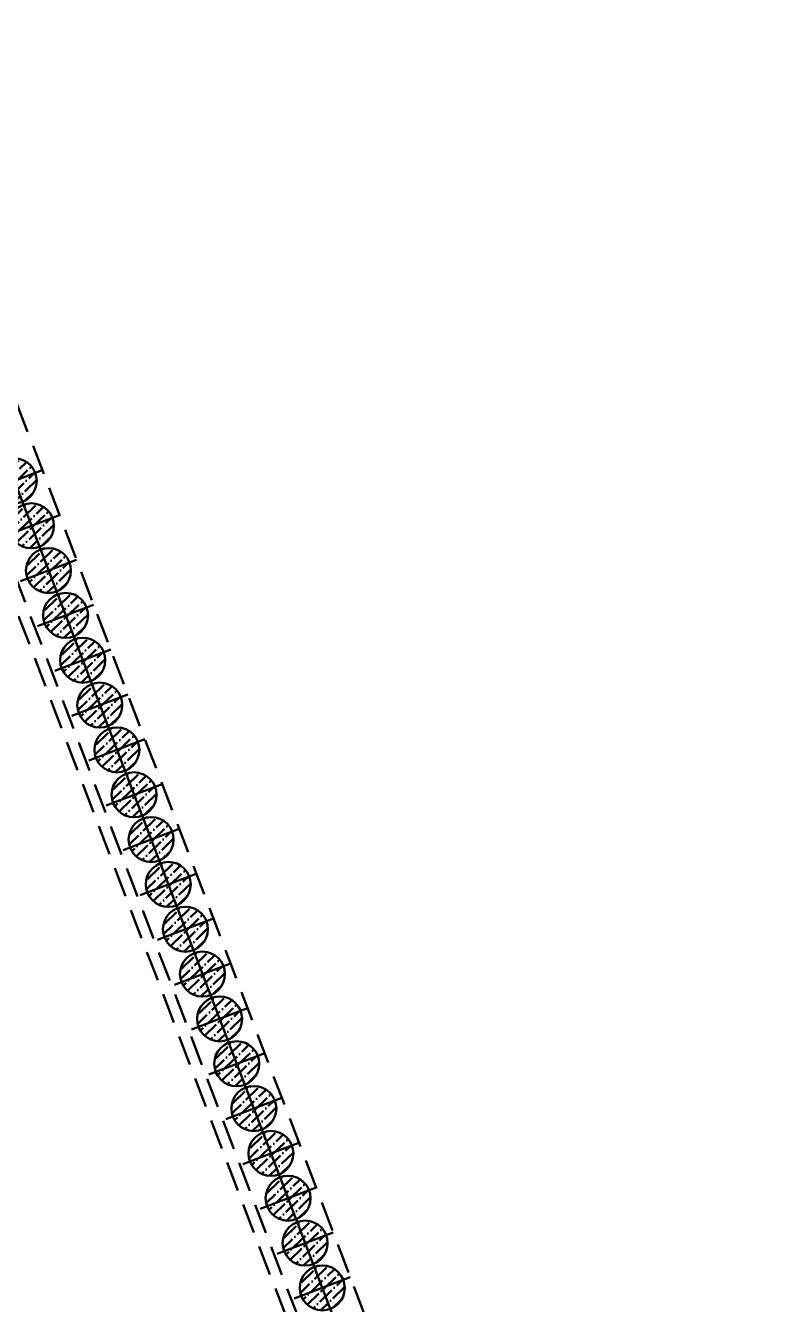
# Model space of a CAD drawing. Extents: x 9773 to 10136, y 10676 to 11757.
# Drawn here: x 9972.67 to 9997.4, y 11112.18 to 11154.82 of the extents above; entities that cross this region are included whole.
import ezdxf

# ---------------------------------------------------------------- set-up
doc = ezdxf.new("R2010")
doc.units = 0
for name, pattern in [('CONTI', [0]), ('DASHDOT', [1, 0.5, -0.25, 0, -0.25]), ('DASHEDX2', [1.5, 1, -0.5])]:
    doc.linetypes.add(name, pattern=pattern)
for name, color, linetype, lineweight in [('HATCH', 8, 'Continuous', 0), ('OSI', 3, 'DASHDOT', 9), ('SIZE', 142, 'Continuous', 9), ('Подпорные стены', 171, 'Continuous', 50), ('ПС', 5, 'Continuous', 40)]:
    doc.layers.add(name, color=color, linetype=linetype, lineweight=lineweight)
doc.layers.add('PILE_HID', color=40, linetype='CONTI')
pattern_1 = [(44.0688415, (-177.5175, 160.91177), (0.1248735983, 0.430202308), [0.555625, -0.111125, 0, -0.111125])]
pattern_2 = [(44.0688415, (-178.08804, 162.40658), (0.1248735983, 0.430202308), [0.555625, -0.111125, 0, -0.111125])]
pattern_3 = [(44.0688415, (-178.6586, 163.9014), (0.1248735983, 0.430202308), [0.555625, -0.111125, 0, -0.111125])]
pattern_4 = [(44.0688415, (-179.22915, 165.3962), (0.1248735983, 0.430202308), [0.555625, -0.111125, 0, -0.111125])]
pattern_5 = [(44.0688415, (-179.7997, 166.89102), (0.1248735983, 0.430202308), [0.555625, -0.111125, 0, -0.111125])]
pattern_6 = [(44.0688415, (-180.37025, 168.38584), (0.1248735983, 0.430202308), [0.555625, -0.111125, 0, -0.111125])]
pattern_7 = [(44.0688415, (-180.9408, 169.88065), (0.1248735983, 0.430202308), [0.555625, -0.111125, 0, -0.111125])]
pattern_8 = [(44.0688415, (-181.51136, 171.37547), (0.1248735983, 0.430202308), [0.555625, -0.111125, 0, -0.111125])]
pattern_9 = [(44.0688415, (-182.08191, 172.87028), (0.1248735983, 0.430202308), [0.555625, -0.111125, 0, -0.111125])]
pattern_10 = [(44.0688415, (-182.65247, 174.3651), (0.1248735983, 0.430202308), [0.555625, -0.111125, 0, -0.111125])]
pattern_11 = [(44.0688415, (-183.22302, 175.8599), (0.1248735983, 0.430202308), [0.555625, -0.111125, 0, -0.111125])]
pattern_12 = [(44.0688415, (-183.79357, 177.35472), (0.1248735983, 0.430202308), [0.555625, -0.111125, 0, -0.111125])]
pattern_13 = [(44.0688415, (-184.36412, 178.84954), (0.1248735983, 0.430202308), [0.555625, -0.111125, 0, -0.111125])]
pattern_14 = [(44.0688415, (-184.93468, 180.34435), (0.1248735983, 0.430202308), [0.555625, -0.111125, 0, -0.111125])]
pattern_15 = [(44.0688415, (-185.50523, 181.83916), (0.1248735983, 0.430202308), [0.555625, -0.111125, 0, -0.111125])]
pattern_16 = [(44.0688415, (-186.07578, 183.33398), (0.1248735983, 0.430202308), [0.555625, -0.111125, 0, -0.111125])]
pattern_17 = [(44.0688415, (-186.64634, 184.8288), (0.1248735983, 0.430202308), [0.555625, -0.111125, 0, -0.111125])]
pattern_18 = [(44.0688415, (-187.2169, 186.3236), (0.1248735983, 0.430202308), [0.555625, -0.111125, 0, -0.111125])]
pattern_19 = [(44.0688415, (-187.78744, 187.81842), (0.1248735983, 0.430202308), [0.555625, -0.111125, 0, -0.111125])]

# ---------------------------------------------------------------- blocks, each defined once
blk = doc.blocks.new('45245242')
at = {"layer": 'HATCH', "lineweight": 50}
h = blk.add_hatch(dxfattribs=at)
h.set_pattern_fill('ANSI36', color=5, scale=0.07, angle=-0.9312)
h.set_pattern_definition(pattern_19)
h.paths.add_polyline_path([(9972.021, 11140.341, 0.306578), (9971.538, 11139.652, 0.095507), (9971.587, 11139.373), (9972.288, 11139.64)])
h.paths.add_polyline_path([(9972.021, 11140.341), (9972.288, 11139.64), (9972.989, 11139.908, 0.414214)])
h.paths.add_polyline_path([(9973.038, 11139.628, 0.095507), (9972.989, 11139.908), (9972.288, 11139.64), (9972.556, 11138.939, 0.306578)])
h.paths.add_polyline_path([(9972.288, 11139.64), (9971.587, 11139.373, 0.414214), (9972.556, 11138.939)])
h = blk.add_hatch(dxfattribs=at)
h.set_pattern_fill('ANSI36', color=5, scale=0.07, angle=-0.9312)
h.set_pattern_definition(pattern_18)
h.paths.add_polyline_path([(9972.591, 11138.846, 0.306578), (9972.109, 11138.158, 0.095507), (9972.158, 11137.878), (9972.859, 11138.145)])
h.paths.add_polyline_path([(9972.591, 11138.846), (9972.859, 11138.145), (9973.559, 11138.413, 0.414214)])
h.paths.add_polyline_path([(9973.609, 11138.133, 0.095507), (9973.559, 11138.413), (9972.859, 11138.145), (9973.126, 11137.445, 0.306578)])
h.paths.add_polyline_path([(9972.859, 11138.145), (9972.158, 11137.878, 0.414214), (9973.126, 11137.445)])
h = blk.add_hatch(dxfattribs=at)
h.set_pattern_fill('ANSI36', color=5, scale=0.07, angle=-0.9312)
h.set_pattern_definition(pattern_17)
h.paths.add_polyline_path([(9973.162, 11137.351, 0.306578), (9972.679, 11136.663, 0.095507), (9972.728, 11136.383), (9973.429, 11136.651)])
h.paths.add_polyline_path([(9973.162, 11137.351), (9973.429, 11136.651), (9974.13, 11136.918, 0.414214)])
h.paths.add_polyline_path([(9974.179, 11136.638, 0.095507), (9974.13, 11136.918), (9973.429, 11136.651), (9973.697, 11135.95, 0.306578)])
h.paths.add_polyline_path([(9973.429, 11136.651), (9972.728, 11136.383, 0.414214), (9973.697, 11135.95)])
h = blk.add_hatch(dxfattribs=at)
h.set_pattern_fill('ANSI36', color=5, scale=0.07, angle=-0.9312)
h.set_pattern_definition(pattern_16)
h.paths.add_polyline_path([(9973.732, 11135.856, 0.306578), (9973.25, 11135.168, 0.095507), (9973.299, 11134.888), (9974, 11135.156)])
h.paths.add_polyline_path([(9973.732, 11135.856), (9974, 11135.156), (9974.7, 11135.423, 0.414214)])
h.paths.add_polyline_path([(9974.75, 11135.144, 0.095507), (9974.7, 11135.423), (9974, 11135.156), (9974.267, 11134.455, 0.306578)])
h.paths.add_polyline_path([(9974, 11135.156), (9973.299, 11134.888, 0.414214), (9974.267, 11134.455)])
h = blk.add_hatch(dxfattribs=at)
h.set_pattern_fill('ANSI36', color=5, scale=0.07, angle=-0.9312)
h.set_pattern_definition(pattern_15)
h.paths.add_polyline_path([(9974.303, 11134.362, 0.306578), (9973.82, 11133.673, 0.095507), (9973.87, 11133.393), (9974.57, 11133.661)])
h.paths.add_polyline_path([(9974.303, 11134.362), (9974.57, 11133.661), (9975.271, 11133.928, 0.414214)])
h.paths.add_polyline_path([(9975.32, 11133.649, 0.095507), (9975.271, 11133.928), (9974.57, 11133.661), (9974.838, 11132.96, 0.306578)])
h.paths.add_polyline_path([(9974.57, 11133.661), (9973.87, 11133.393, 0.414214), (9974.838, 11132.96)])
h = blk.add_hatch(dxfattribs=at)
h.set_pattern_fill('ANSI36', color=5, scale=0.07, angle=-0.9312)
h.set_pattern_definition(pattern_14)
h.paths.add_polyline_path([(9974.873, 11132.867, 0.306578), (9974.391, 11132.178, 0.095507), (9974.44, 11131.899), (9975.141, 11132.166)])
h.paths.add_polyline_path([(9974.873, 11132.867), (9975.141, 11132.166), (9975.842, 11132.434, 0.414214)])
h.paths.add_polyline_path([(9975.891, 11132.154, 0.095507), (9975.842, 11132.434), (9975.141, 11132.166), (9975.408, 11131.465, 0.306578)])
h.paths.add_polyline_path([(9975.141, 11132.166), (9974.44, 11131.899, 0.414214), (9975.408, 11131.465)])
h = blk.add_hatch(dxfattribs=at)
h.set_pattern_fill('ANSI36', color=5, scale=0.07, angle=-0.9312)
h.set_pattern_definition(pattern_13)
h.paths.add_polyline_path([(9975.444, 11131.372, 0.306578), (9974.961, 11130.683, 0.095507), (9975.011, 11130.404), (9975.711, 11130.671)])
h.paths.add_polyline_path([(9975.444, 11131.372), (9975.711, 11130.671), (9976.412, 11130.939, 0.414214)])
h.paths.add_polyline_path([(9976.461, 11130.659, 0.095507), (9976.412, 11130.939), (9975.711, 11130.671), (9975.979, 11129.971, 0.306578)])
h.paths.add_polyline_path([(9975.711, 11130.671), (9975.011, 11130.404, 0.414214), (9975.979, 11129.971)])
h = blk.add_hatch(dxfattribs=at)
h.set_pattern_fill('ANSI36', color=5, scale=0.07, angle=-0.9312)
h.set_pattern_definition(pattern_12)
h.paths.add_polyline_path([(9976.014, 11129.877, 0.306578), (9975.532, 11129.189, 0.095507), (9975.581, 11128.909), (9976.282, 11129.176)])
h.paths.add_polyline_path([(9976.014, 11129.877), (9976.282, 11129.176), (9976.983, 11129.444, 0.414214)])
h.paths.add_polyline_path([(9977.032, 11129.164, 0.095507), (9976.983, 11129.444), (9976.282, 11129.176), (9976.549, 11128.476, 0.306578)])
h.paths.add_polyline_path([(9976.282, 11129.176), (9975.581, 11128.909, 0.414214), (9976.549, 11128.476)])
h = blk.add_hatch(dxfattribs=at)
h.set_pattern_fill('ANSI36', color=5, scale=0.07, angle=-0.9312)
h.set_pattern_definition(pattern_11)
h.paths.add_polyline_path([(9976.585, 11128.382, 0.306578), (9976.103, 11127.694, 0.095507), (9976.152, 11127.414), (9976.852, 11127.682)])
h.paths.add_polyline_path([(9976.585, 11128.382), (9976.852, 11127.682), (9977.553, 11127.949, 0.414214)])
h.paths.add_polyline_path([(9977.602, 11127.669, 0.095507), (9977.553, 11127.949), (9976.852, 11127.682), (9977.12, 11126.981, 0.306578)])
h.paths.add_polyline_path([(9976.852, 11127.682), (9976.152, 11127.414, 0.414214), (9977.12, 11126.981)])
h = blk.add_hatch(dxfattribs=at)
h.set_pattern_fill('ANSI36', color=5, scale=0.07, angle=-0.9312)
h.set_pattern_definition(pattern_10)
h.paths.add_polyline_path([(9977.156, 11126.888, 0.306578), (9976.673, 11126.199, 0.095507), (9976.722, 11125.919), (9977.423, 11126.187)])
h.paths.add_polyline_path([(9977.156, 11126.888), (9977.423, 11126.187), (9978.124, 11126.454, 0.414214)])
h.paths.add_polyline_path([(9978.173, 11126.175, 0.095507), (9978.124, 11126.454), (9977.423, 11126.187), (9977.69, 11125.486, 0.306578)])
h.paths.add_polyline_path([(9977.423, 11126.187), (9976.722, 11125.919, 0.414214), (9977.69, 11125.486)])
h = blk.add_hatch(dxfattribs=at)
h.set_pattern_fill('ANSI36', color=5, scale=0.07, angle=-0.9312)
h.set_pattern_definition(pattern_9)
h.paths.add_polyline_path([(9977.726, 11125.393, 0.306578), (9977.244, 11124.704, 0.095507), (9977.293, 11124.425), (9977.994, 11124.692)])
h.paths.add_polyline_path([(9977.726, 11125.393), (9977.994, 11124.692), (9978.694, 11124.959, 0.414214)])
h.paths.add_polyline_path([(9978.743, 11124.68, 0.095507), (9978.694, 11124.959), (9977.994, 11124.692), (9978.261, 11123.991, 0.306578)])
h.paths.add_polyline_path([(9977.994, 11124.692), (9977.293, 11124.425, 0.414214), (9978.261, 11123.991)])
h = blk.add_hatch(dxfattribs=at)
h.set_pattern_fill('ANSI36', color=5, scale=0.07, angle=-0.9312)
h.set_pattern_definition(pattern_8)
h.paths.add_polyline_path([(9978.297, 11123.898, 0.306578), (9977.814, 11123.209, 0.095507), (9977.863, 11122.93), (9978.564, 11123.197)])
h.paths.add_polyline_path([(9978.297, 11123.898), (9978.564, 11123.197), (9979.265, 11123.465, 0.414214)])
h.paths.add_polyline_path([(9979.314, 11123.185, 0.095507), (9979.265, 11123.465), (9978.564, 11123.197), (9978.832, 11122.496, 0.306578)])
h.paths.add_polyline_path([(9978.564, 11123.197), (9977.863, 11122.93, 0.414214), (9978.832, 11122.496)])
h = blk.add_hatch(dxfattribs=at)
h.set_pattern_fill('ANSI36', color=5, scale=0.07, angle=-0.9312)
h.set_pattern_definition(pattern_7)
h.paths.add_polyline_path([(9978.867, 11122.403, 0.306578), (9978.385, 11121.715, 0.095507), (9978.434, 11121.435), (9979.135, 11121.702)])
h.paths.add_polyline_path([(9978.867, 11122.403), (9979.135, 11121.702), (9979.835, 11121.97, 0.414214)])
h.paths.add_polyline_path([(9979.885, 11121.69, 0.095507), (9979.835, 11121.97), (9979.135, 11121.702), (9979.402, 11121.002, 0.306578)])
h.paths.add_polyline_path([(9979.135, 11121.702), (9978.434, 11121.435, 0.414214), (9979.402, 11121.002)])
h = blk.add_hatch(dxfattribs=at)
h.set_pattern_fill('ANSI36', color=5, scale=0.07, angle=-0.9312)
h.set_pattern_definition(pattern_6)
h.paths.add_polyline_path([(9979.438, 11120.908, 0.306578), (9978.955, 11120.22, 0.095507), (9979.005, 11119.94), (9979.705, 11120.208)])
h.paths.add_polyline_path([(9979.438, 11120.908), (9979.705, 11120.208), (9980.406, 11120.475, 0.414214)])
h.paths.add_polyline_path([(9980.455, 11120.195, 0.095507), (9980.406, 11120.475), (9979.705, 11120.208), (9979.973, 11119.507, 0.306578)])
h.paths.add_polyline_path([(9979.705, 11120.208), (9979.005, 11119.94, 0.414214), (9979.973, 11119.507)])
h = blk.add_hatch(dxfattribs=at)
h.set_pattern_fill('ANSI36', color=5, scale=0.07, angle=-0.9312)
h.set_pattern_definition(pattern_5)
h.paths.add_polyline_path([(9980.008, 11119.413, 0.306578), (9979.526, 11118.725, 0.095507), (9979.575, 11118.445), (9980.276, 11118.713)])
h.paths.add_polyline_path([(9980.008, 11119.413), (9980.276, 11118.713), (9980.976, 11118.98, 0.414214)])
h.paths.add_polyline_path([(9981.026, 11118.701, 0.095507), (9980.976, 11118.98), (9980.276, 11118.713), (9980.543, 11118.012, 0.306578)])
h.paths.add_polyline_path([(9980.276, 11118.713), (9979.575, 11118.445, 0.414214), (9980.543, 11118.012)])
h = blk.add_hatch(dxfattribs=at)
h.set_pattern_fill('ANSI36', color=5, scale=0.07, angle=-0.9312)
h.set_pattern_definition(pattern_4)
h.paths.add_polyline_path([(9980.579, 11117.919, 0.306578), (9980.096, 11117.23, 0.095507), (9980.146, 11116.95), (9980.846, 11117.218)])
h.paths.add_polyline_path([(9980.579, 11117.919), (9980.846, 11117.218), (9981.547, 11117.485, 0.414214)])
h.paths.add_polyline_path([(9981.596, 11117.206, 0.095507), (9981.547, 11117.485), (9980.846, 11117.218), (9981.114, 11116.517, 0.306578)])
h.paths.add_polyline_path([(9980.846, 11117.218), (9980.146, 11116.95, 0.414214), (9981.114, 11116.517)])
h = blk.add_hatch(dxfattribs=at)
h.set_pattern_fill('ANSI36', color=5, scale=0.07, angle=-0.9312)
h.set_pattern_definition(pattern_3)
h.paths.add_polyline_path([(9981.149, 11116.424, 0.306578), (9980.667, 11115.735, 0.095507), (9980.716, 11115.456), (9981.417, 11115.723)])
h.paths.add_polyline_path([(9981.149, 11116.424), (9981.417, 11115.723), (9982.118, 11115.991, 0.414214)])
h.paths.add_polyline_path([(9982.167, 11115.711, 0.095507), (9982.118, 11115.991), (9981.417, 11115.723), (9981.684, 11115.022, 0.306578)])
h.paths.add_polyline_path([(9981.417, 11115.723), (9980.716, 11115.456, 0.414214), (9981.684, 11115.022)])
h = blk.add_hatch(dxfattribs=at)
h.set_pattern_fill('ANSI36', color=5, scale=0.07, angle=-0.9312)
h.set_pattern_definition(pattern_2)
h.paths.add_polyline_path([(9981.72, 11114.929, 0.306578), (9981.238, 11114.24, 0.095507), (9981.287, 11113.961), (9981.987, 11114.228)])
h.paths.add_polyline_path([(9981.72, 11114.929), (9981.987, 11114.228), (9982.688, 11114.496, 0.414214)])
h.paths.add_polyline_path([(9982.737, 11114.216, 0.095507), (9982.688, 11114.496), (9981.987, 11114.228), (9982.255, 11113.528, 0.306578)])
h.paths.add_polyline_path([(9981.987, 11114.228), (9981.287, 11113.961, 0.414214), (9982.255, 11113.528)])
h = blk.add_hatch(dxfattribs=at)
h.set_pattern_fill('ANSI36', color=5, scale=0.07, angle=-0.9312)
h.set_pattern_definition(pattern_1)
h.paths.add_polyline_path([(9982.291, 11113.434, 0.306578), (9981.808, 11112.746, 0.095507), (9981.857, 11112.466), (9982.558, 11112.733)])
h.paths.add_polyline_path([(9982.291, 11113.434), (9982.558, 11112.733), (9983.259, 11113.001, 0.414214)])
h.paths.add_polyline_path([(9983.308, 11112.721, 0.095507), (9983.259, 11113.001), (9982.558, 11112.733), (9982.825, 11112.033, 0.306578)])
h.paths.add_polyline_path([(9982.558, 11112.733), (9981.857, 11112.466, 0.414214), (9982.825, 11112.033)])
at = {"layer": 'OSI', "color": 5, "lineweight": 50, "ltscale": 100}
for p, q in [((9966.699, 11154.283), (9996.822, 11075.363)), ((9971.354, 11139.284), (9973.222, 11139.997)), ((9971.924, 11137.789), (9973.793, 11138.502)), ((9972.495, 11136.294), (9974.363, 11137.007)), ((9973.065, 11134.799), (9974.934, 11135.512)), ((9973.636, 11133.304), (9975.505, 11134.017)), ((9974.207, 11131.809), (9976.075, 11132.523)), ((9974.777, 11130.315), (9976.646, 11131.028)), ((9975.348, 11128.82), (9977.216, 11129.533)), ((9975.918, 11127.325), (9977.787, 11128.038)), ((9976.489, 11125.83), (9978.357, 11126.543)), ((9977.059, 11124.335), (9978.928, 11125.049)), ((9977.63, 11122.841), (9979.498, 11123.554)), ((9978.2, 11121.346), (9980.069, 11122.059)), ((9978.771, 11119.851), (9980.64, 11120.564)), ((9979.342, 11118.356), (9981.21, 11119.069)), ((9979.912, 11116.861), (9981.781, 11117.575)), ((9980.483, 11115.367), (9982.351, 11116.08)), ((9981.053, 11113.872), (9982.922, 11114.585)), ((9981.624, 11112.377), (9983.492, 11113.09))]:
    blk.add_line(p, q, dxfattribs=at)
at = {"layer": 'PILE_HID', "color": 5, "lineweight": 50, "ltscale": 100}
for centre in [(9972.288, 11139.64), (9972.859, 11138.145), (9973.429, 11136.651), (9974, 11135.156), (9974.57, 11133.661), (9975.141, 11132.166), (9975.711, 11130.671), (9976.282, 11129.176), (9976.852, 11127.682), (9977.423, 11126.187), (9977.994, 11124.692), (9978.564, 11123.197), (9979.135, 11121.702), (9979.705, 11120.208), (9980.276, 11118.713), (9980.846, 11117.218), (9981.417, 11115.723), (9981.987, 11114.228), (9982.558, 11112.733)]:
    blk.add_circle(centre, 0.75, dxfattribs=at)
at = {"layer": 'Подпорные стены', "color": 5, "linetype": 'DASHEDX2', "lineweight": 50}
for p, q in [((9967.564, 11154.821), (9997.4, 11076.654)), ((9996.191, 11073.93), (9965.748, 11153.691)), ((9965.481, 11153.352), (9995.848, 11073.793))]:
    blk.add_line(p, q, dxfattribs=at)

msp = doc.modelspace()

# ---------------------------------------------------------------- hatches: boundary and pattern name
at = {"layer": 'ПС', "lineweight": 50}
h = msp.add_hatch(dxfattribs=at)
h.set_pattern_fill('ANSI36', color=5, scale=0.07, angle=-0.9312)
h.set_pattern_definition(pattern_19)
h.paths.add_polyline_path([(9972.021, 11140.341, 0.306578), (9971.538, 11139.652, 0.095507), (9971.587, 11139.373), (9972.288, 11139.64)])
h.paths.add_polyline_path([(9972.021, 11140.341), (9972.288, 11139.64), (9972.989, 11139.908, 0.414214)])
h.paths.add_polyline_path([(9973.038, 11139.628, 0.095507), (9972.989, 11139.908), (9972.288, 11139.64), (9972.556, 11138.939, 0.306578)])
h.paths.add_polyline_path([(9972.288, 11139.64), (9971.587, 11139.373, 0.414214), (9972.556, 11138.939)])
h = msp.add_hatch(dxfattribs=at)
h.set_pattern_fill('ANSI36', color=5, scale=0.07, angle=-0.9312)
h.set_pattern_definition(pattern_18)
h.paths.add_polyline_path([(9972.591, 11138.846, 0.306578), (9972.109, 11138.158, 0.095507), (9972.158, 11137.878), (9972.859, 11138.145)])
h.paths.add_polyline_path([(9972.591, 11138.846), (9972.859, 11138.145), (9973.559, 11138.413, 0.414214)])
h.paths.add_polyline_path([(9973.609, 11138.133, 0.095507), (9973.559, 11138.413), (9972.859, 11138.145), (9973.126, 11137.445, 0.306578)])
h.paths.add_polyline_path([(9972.859, 11138.145), (9972.158, 11137.878, 0.414214), (9973.126, 11137.445)])
h = msp.add_hatch(dxfattribs=at)
h.set_pattern_fill('ANSI36', color=5, scale=0.07, angle=-0.9312)
h.set_pattern_definition(pattern_17)
h.paths.add_polyline_path([(9973.162, 11137.351, 0.306578), (9972.679, 11136.663, 0.095507), (9972.728, 11136.383), (9973.429, 11136.651)])
h.paths.add_polyline_path([(9973.162, 11137.351), (9973.429, 11136.651), (9974.13, 11136.918, 0.414214)])
h.paths.add_polyline_path([(9974.179, 11136.638, 0.095507), (9974.13, 11136.918), (9973.429, 11136.651), (9973.697, 11135.95, 0.306578)])
h.paths.add_polyline_path([(9973.429, 11136.651), (9972.728, 11136.383, 0.414214), (9973.697, 11135.95)])
h = msp.add_hatch(dxfattribs=at)
h.set_pattern_fill('ANSI36', color=5, scale=0.07, angle=-0.9312)
h.set_pattern_definition(pattern_16)
h.paths.add_polyline_path([(9973.732, 11135.856, 0.306578), (9973.25, 11135.168, 0.095507), (9973.299, 11134.888), (9974, 11135.156)])
h.paths.add_polyline_path([(9973.732, 11135.856), (9974, 11135.156), (9974.7, 11135.423, 0.414214)])
h.paths.add_polyline_path([(9974.75, 11135.144, 0.095507), (9974.7, 11135.423), (9974, 11135.156), (9974.267, 11134.455, 0.306578)])
h.paths.add_polyline_path([(9974, 11135.156), (9973.299, 11134.888, 0.414214), (9974.267, 11134.455)])
h = msp.add_hatch(dxfattribs=at)
h.set_pattern_fill('ANSI36', color=5, scale=0.07, angle=-0.9312)
h.set_pattern_definition(pattern_15)
h.paths.add_polyline_path([(9974.303, 11134.362, 0.306578), (9973.82, 11133.673, 0.095507), (9973.87, 11133.393), (9974.57, 11133.661)])
h.paths.add_polyline_path([(9974.303, 11134.362), (9974.57, 11133.661), (9975.271, 11133.928, 0.414214)])
h.paths.add_polyline_path([(9975.32, 11133.649, 0.095507), (9975.271, 11133.928), (9974.57, 11133.661), (9974.838, 11132.96, 0.306578)])
h.paths.add_polyline_path([(9974.57, 11133.661), (9973.87, 11133.393, 0.414214), (9974.838, 11132.96)])
h = msp.add_hatch(dxfattribs=at)
h.set_pattern_fill('ANSI36', color=5, scale=0.07, angle=-0.9312)
h.set_pattern_definition(pattern_14)
h.paths.add_polyline_path([(9974.873, 11132.867, 0.306578), (9974.391, 11132.178, 0.095507), (9974.44, 11131.899), (9975.141, 11132.166)])
h.paths.add_polyline_path([(9974.873, 11132.867), (9975.141, 11132.166), (9975.842, 11132.434, 0.414214)])
h.paths.add_polyline_path([(9975.891, 11132.154, 0.095507), (9975.842, 11132.434), (9975.141, 11132.166), (9975.408, 11131.465, 0.306578)])
h.paths.add_polyline_path([(9975.141, 11132.166), (9974.44, 11131.899, 0.414214), (9975.408, 11131.465)])
h = msp.add_hatch(dxfattribs=at)
h.set_pattern_fill('ANSI36', color=5, scale=0.07, angle=-0.9312)
h.set_pattern_definition(pattern_13)
h.paths.add_polyline_path([(9975.444, 11131.372, 0.306578), (9974.961, 11130.683, 0.095507), (9975.011, 11130.404), (9975.711, 11130.671)])
h.paths.add_polyline_path([(9975.444, 11131.372), (9975.711, 11130.671), (9976.412, 11130.939, 0.414214)])
h.paths.add_polyline_path([(9976.461, 11130.659, 0.095507), (9976.412, 11130.939), (9975.711, 11130.671), (9975.979, 11129.971, 0.306578)])
h.paths.add_polyline_path([(9975.711, 11130.671), (9975.011, 11130.404, 0.414214), (9975.979, 11129.971)])
h = msp.add_hatch(dxfattribs=at)
h.set_pattern_fill('ANSI36', color=5, scale=0.07, angle=-0.9312)
h.set_pattern_definition(pattern_12)
h.paths.add_polyline_path([(9976.014, 11129.877, 0.306578), (9975.532, 11129.189, 0.095507), (9975.581, 11128.909), (9976.282, 11129.176)])
h.paths.add_polyline_path([(9976.014, 11129.877), (9976.282, 11129.176), (9976.983, 11129.444, 0.414214)])
h.paths.add_polyline_path([(9977.032, 11129.164, 0.095507), (9976.983, 11129.444), (9976.282, 11129.176), (9976.549, 11128.476, 0.306578)])
h.paths.add_polyline_path([(9976.282, 11129.176), (9975.581, 11128.909, 0.414214), (9976.549, 11128.476)])
h = msp.add_hatch(dxfattribs=at)
h.set_pattern_fill('ANSI36', color=5, scale=0.07, angle=-0.9312)
h.set_pattern_definition(pattern_11)
h.paths.add_polyline_path([(9976.585, 11128.382, 0.306578), (9976.103, 11127.694, 0.095507), (9976.152, 11127.414), (9976.852, 11127.682)])
h.paths.add_polyline_path([(9976.585, 11128.382), (9976.852, 11127.682), (9977.553, 11127.949, 0.414214)])
h.paths.add_polyline_path([(9977.602, 11127.669, 0.095507), (9977.553, 11127.949), (9976.852, 11127.682), (9977.12, 11126.981, 0.306578)])
h.paths.add_polyline_path([(9976.852, 11127.682), (9976.152, 11127.414, 0.414214), (9977.12, 11126.981)])
h = msp.add_hatch(dxfattribs=at)
h.set_pattern_fill('ANSI36', color=5, scale=0.07, angle=-0.9312)
h.set_pattern_definition(pattern_10)
h.paths.add_polyline_path([(9977.156, 11126.888, 0.306578), (9976.673, 11126.199, 0.095507), (9976.722, 11125.919), (9977.423, 11126.187)])
h.paths.add_polyline_path([(9977.156, 11126.888), (9977.423, 11126.187), (9978.124, 11126.454, 0.414214)])
h.paths.add_polyline_path([(9978.173, 11126.175, 0.095507), (9978.124, 11126.454), (9977.423, 11126.187), (9977.69, 11125.486, 0.306578)])
h.paths.add_polyline_path([(9977.423, 11126.187), (9976.722, 11125.919, 0.414214), (9977.69, 11125.486)])
h = msp.add_hatch(dxfattribs=at)
h.set_pattern_fill('ANSI36', color=5, scale=0.07, angle=-0.9312)
h.set_pattern_definition(pattern_9)
h.paths.add_polyline_path([(9977.726, 11125.393, 0.306578), (9977.244, 11124.704, 0.095507), (9977.293, 11124.425), (9977.994, 11124.692)])
h.paths.add_polyline_path([(9977.726, 11125.393), (9977.994, 11124.692), (9978.694, 11124.959, 0.414214)])
h.paths.add_polyline_path([(9978.743, 11124.68, 0.095507), (9978.694, 11124.959), (9977.994, 11124.692), (9978.261, 11123.991, 0.306578)])
h.paths.add_polyline_path([(9977.994, 11124.692), (9977.293, 11124.425, 0.414214), (9978.261, 11123.991)])
h = msp.add_hatch(dxfattribs=at)
h.set_pattern_fill('ANSI36', color=5, scale=0.07, angle=-0.9312)
h.set_pattern_definition(pattern_8)
h.paths.add_polyline_path([(9978.297, 11123.898, 0.306578), (9977.814, 11123.209, 0.095507), (9977.863, 11122.93), (9978.564, 11123.197)])
h.paths.add_polyline_path([(9978.297, 11123.898), (9978.564, 11123.197), (9979.265, 11123.465, 0.414214)])
h.paths.add_polyline_path([(9979.314, 11123.185, 0.095507), (9979.265, 11123.465), (9978.564, 11123.197), (9978.832, 11122.496, 0.306578)])
h.paths.add_polyline_path([(9978.564, 11123.197), (9977.863, 11122.93, 0.414214), (9978.832, 11122.496)])
h = msp.add_hatch(dxfattribs=at)
h.set_pattern_fill('ANSI36', color=5, scale=0.07, angle=-0.9312)
h.set_pattern_definition(pattern_7)
h.paths.add_polyline_path([(9978.867, 11122.403, 0.306578), (9978.385, 11121.715, 0.095507), (9978.434, 11121.435), (9979.135, 11121.702)])
h.paths.add_polyline_path([(9978.867, 11122.403), (9979.135, 11121.702), (9979.835, 11121.97, 0.414214)])
h.paths.add_polyline_path([(9979.885, 11121.69, 0.095507), (9979.835, 11121.97), (9979.135, 11121.702), (9979.402, 11121.002, 0.306578)])
h.paths.add_polyline_path([(9979.135, 11121.702), (9978.434, 11121.435, 0.414214), (9979.402, 11121.002)])
h = msp.add_hatch(dxfattribs=at)
h.set_pattern_fill('ANSI36', color=5, scale=0.07, angle=-0.9312)
h.set_pattern_definition(pattern_6)
h.paths.add_polyline_path([(9979.438, 11120.908, 0.306578), (9978.955, 11120.22, 0.095507), (9979.005, 11119.94), (9979.705, 11120.208)])
h.paths.add_polyline_path([(9979.438, 11120.908), (9979.705, 11120.208), (9980.406, 11120.475, 0.414214)])
h.paths.add_polyline_path([(9980.455, 11120.195, 0.095507), (9980.406, 11120.475), (9979.705, 11120.208), (9979.973, 11119.507, 0.306578)])
h.paths.add_polyline_path([(9979.705, 11120.208), (9979.005, 11119.94, 0.414214), (9979.973, 11119.507)])
h = msp.add_hatch(dxfattribs=at)
h.set_pattern_fill('ANSI36', color=5, scale=0.07, angle=-0.9312)
h.set_pattern_definition(pattern_5)
h.paths.add_polyline_path([(9980.008, 11119.413, 0.306578), (9979.526, 11118.725, 0.095507), (9979.575, 11118.445), (9980.276, 11118.713)])
h.paths.add_polyline_path([(9980.008, 11119.413), (9980.276, 11118.713), (9980.976, 11118.98, 0.414214)])
h.paths.add_polyline_path([(9981.026, 11118.701, 0.095507), (9980.976, 11118.98), (9980.276, 11118.713), (9980.543, 11118.012, 0.306578)])
h.paths.add_polyline_path([(9980.276, 11118.713), (9979.575, 11118.445, 0.414214), (9980.543, 11118.012)])
h = msp.add_hatch(dxfattribs=at)
h.set_pattern_fill('ANSI36', color=5, scale=0.07, angle=-0.9312)
h.set_pattern_definition(pattern_4)
h.paths.add_polyline_path([(9980.579, 11117.919, 0.306578), (9980.096, 11117.23, 0.095507), (9980.146, 11116.95), (9980.846, 11117.218)])
h.paths.add_polyline_path([(9980.579, 11117.919), (9980.846, 11117.218), (9981.547, 11117.485, 0.414214)])
h.paths.add_polyline_path([(9981.596, 11117.206, 0.095507), (9981.547, 11117.485), (9980.846, 11117.218), (9981.114, 11116.517, 0.306578)])
h.paths.add_polyline_path([(9980.846, 11117.218), (9980.146, 11116.95, 0.414214), (9981.114, 11116.517)])
h = msp.add_hatch(dxfattribs=at)
h.set_pattern_fill('ANSI36', color=5, scale=0.07, angle=-0.9312)
h.set_pattern_definition(pattern_3)
h.paths.add_polyline_path([(9981.149, 11116.424, 0.306578), (9980.667, 11115.735, 0.095507), (9980.716, 11115.456), (9981.417, 11115.723)])
h.paths.add_polyline_path([(9981.149, 11116.424), (9981.417, 11115.723), (9982.118, 11115.991, 0.414214)])
h.paths.add_polyline_path([(9982.167, 11115.711, 0.095507), (9982.118, 11115.991), (9981.417, 11115.723), (9981.684, 11115.022, 0.306578)])
h.paths.add_polyline_path([(9981.417, 11115.723), (9980.716, 11115.456, 0.414214), (9981.684, 11115.022)])
h = msp.add_hatch(dxfattribs=at)
h.set_pattern_fill('ANSI36', color=5, scale=0.07, angle=-0.9312)
h.set_pattern_definition(pattern_2)
h.paths.add_polyline_path([(9981.72, 11114.929, 0.306578), (9981.238, 11114.24, 0.095507), (9981.287, 11113.961), (9981.987, 11114.228)])
h.paths.add_polyline_path([(9981.72, 11114.929), (9981.987, 11114.228), (9982.688, 11114.496, 0.414214)])
h.paths.add_polyline_path([(9982.737, 11114.216, 0.095507), (9982.688, 11114.496), (9981.987, 11114.228), (9982.255, 11113.528, 0.306578)])
h.paths.add_polyline_path([(9981.987, 11114.228), (9981.287, 11113.961, 0.414214), (9982.255, 11113.528)])
h = msp.add_hatch(dxfattribs=at)
h.set_pattern_fill('ANSI36', color=5, scale=0.07, angle=-0.9312)
h.set_pattern_definition(pattern_1)
h.paths.add_polyline_path([(9982.291, 11113.434, 0.306578), (9981.808, 11112.746, 0.095507), (9981.857, 11112.466), (9982.558, 11112.733)])
h.paths.add_polyline_path([(9982.291, 11113.434), (9982.558, 11112.733), (9983.259, 11113.001, 0.414214)])
h.paths.add_polyline_path([(9983.308, 11112.721, 0.095507), (9983.259, 11113.001), (9982.558, 11112.733), (9982.825, 11112.033, 0.306578)])
h.paths.add_polyline_path([(9982.558, 11112.733), (9981.857, 11112.466, 0.414214), (9982.825, 11112.033)])

# ---------------------------------------------------------------- linework, layer by layer
at = {"layer": 'ПС', "color": 5, "linetype": 'DASHEDX2', "lineweight": 50}
for p, q in [((9967.564, 11154.821), (9997.4, 11076.654)), ((9996.191, 11073.93), (9965.748, 11153.691)), ((9965.481, 11153.352), (9995.848, 11073.793))]:
    msp.add_line(p, q, dxfattribs=at)
at = {"layer": 'ПС', "color": 5, "lineweight": 50, "ltscale": 100}
for p, q in [((9966.699, 11154.283), (9996.822, 11075.363)), ((9971.354, 11139.284), (9973.222, 11139.997)), ((9971.924, 11137.789), (9973.793, 11138.502)), ((9972.495, 11136.294), (9974.363, 11137.007)), ((9973.065, 11134.799), (9974.934, 11135.512)), ((9973.636, 11133.304), (9975.505, 11134.017)), ((9974.207, 11131.809), (9976.075, 11132.523)), ((9974.777, 11130.315), (9976.646, 11131.028)), ((9975.348, 11128.82), (9977.216, 11129.533)), ((9975.918, 11127.325), (9977.787, 11128.038)), ((9976.489, 11125.83), (9978.357, 11126.543)), ((9977.059, 11124.335), (9978.928, 11125.049)), ((9977.63, 11122.841), (9979.498, 11123.554)), ((9978.2, 11121.346), (9980.069, 11122.059)), ((9978.771, 11119.851), (9980.64, 11120.564)), ((9979.342, 11118.356), (9981.21, 11119.069)), ((9979.912, 11116.861), (9981.781, 11117.575)), ((9980.483, 11115.367), (9982.351, 11116.08)), ((9981.053, 11113.872), (9982.922, 11114.585)), ((9981.624, 11112.377), (9983.492, 11113.09))]:
    msp.add_line(p, q, dxfattribs=at)
for centre in [(9972.288, 11139.64), (9972.859, 11138.145), (9973.429, 11136.651), (9974, 11135.156), (9974.57, 11133.661), (9975.141, 11132.166), (9975.711, 11130.671), (9976.282, 11129.176), (9976.852, 11127.682), (9977.423, 11126.187), (9977.994, 11124.692), (9978.564, 11123.197), (9979.135, 11121.702), (9979.705, 11120.208), (9980.276, 11118.713), (9980.846, 11117.218), (9981.417, 11115.723), (9981.987, 11114.228), (9982.558, 11112.733)]:
    msp.add_circle(centre, 0.75, dxfattribs=at)

# ---------------------------------------------------------------- block references
at = {"layer": 'SIZE'}
msp.add_blockref('45245242', (0, 0), dxfattribs=at)

doc.saveas('drawing.dxf')
